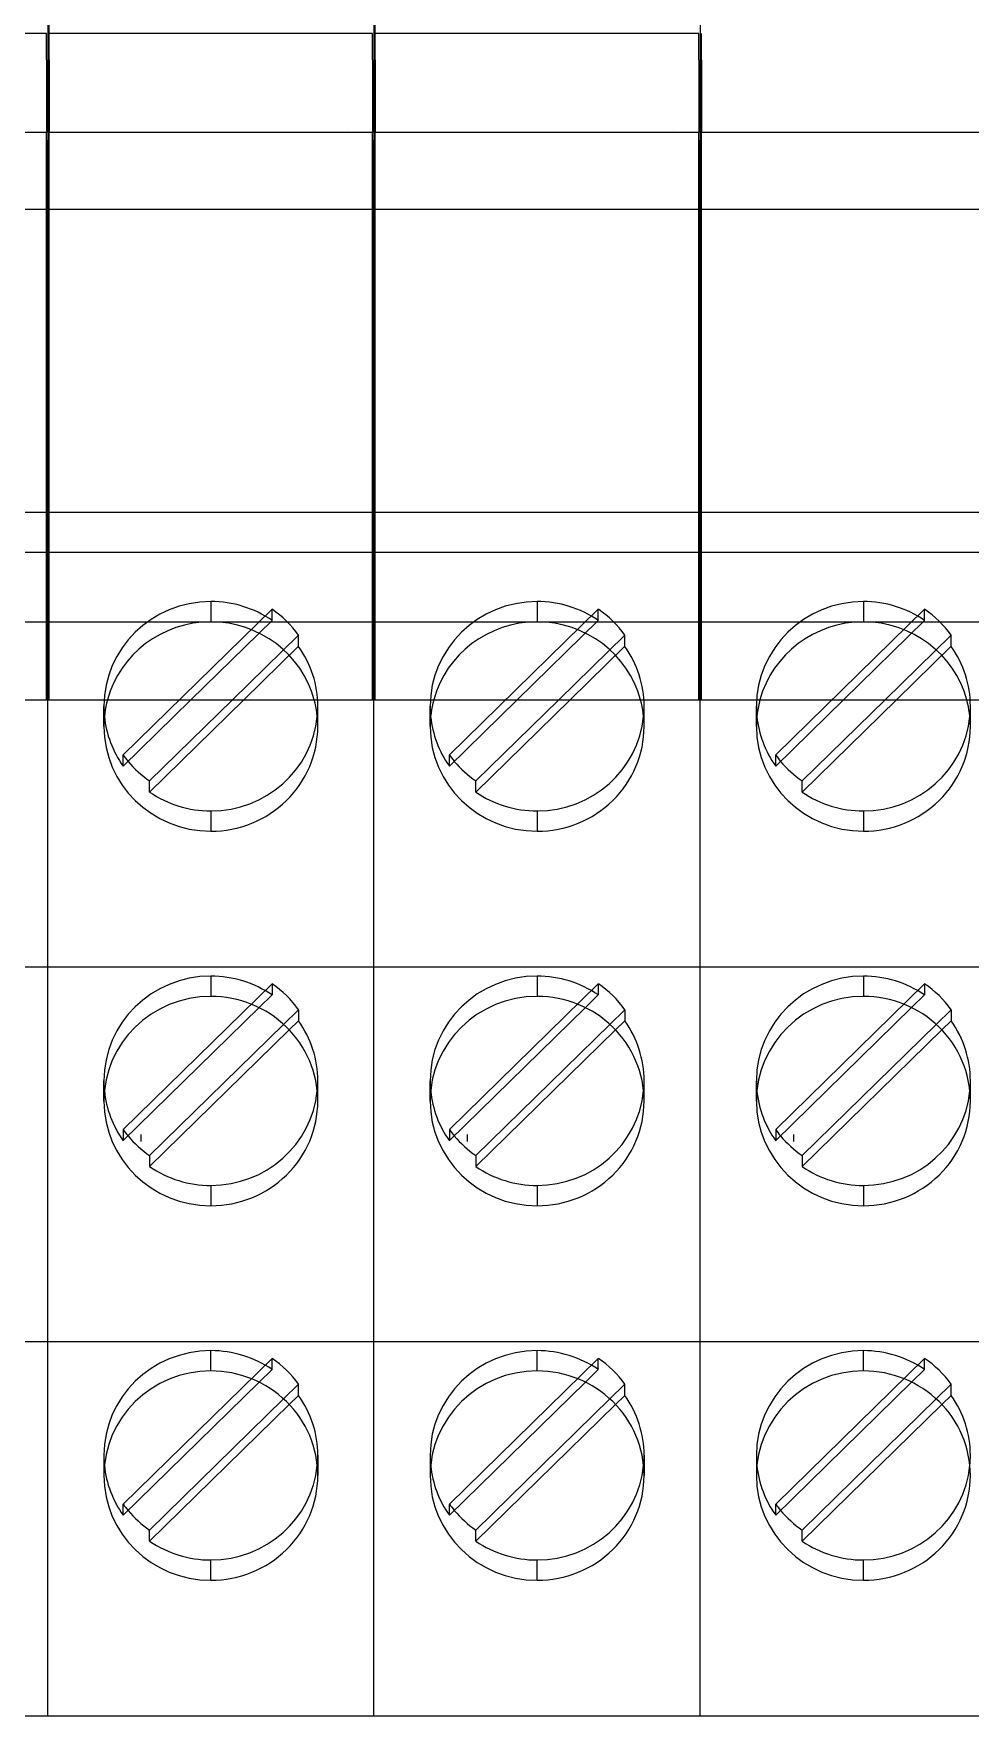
# Model space of a CAD drawing. Header units: millimetres. Extents: x 1359 to 3577, y 1336 to 3557.
# Drawn here: x 2125 to 2142.51, y 2516.67 to 2548.12 of the extents above; entities that cross this region are included whole.
import ezdxf

# ---------------------------------------------------------------- set-up
doc = ezdxf.new("R2010")
doc.units = ezdxf.units.MM
doc.layers.add('000-PI-Oprema', color=30, linetype='Continuous', lineweight=5)

msp = doc.modelspace()

# ---------------------------------------------------------------- linework, layer by layer
at = {"layer": '000-PI-Oprema', "color": 0, "linetype": 'ByBlock', "lineweight": 0}
for p, q in [((2125.29, 2548.121), (2125.265, 2574.322)), ((2125.29, 2548.121), (2125.265, 2574.322)), ((2131.39, 2548.121), (2131.365, 2574.322)), ((2131.39, 2548.121), (2131.365, 2574.322)), ((2125.265, 2572.622), (2125.265, 2546.322)), ((2125.265, 2572.622), (2125.265, 2546.322)), ((2131.365, 2572.622), (2131.365, 2546.322)), ((2131.365, 2572.622), (2131.365, 2546.322)), ((2137.465, 2572.622), (2137.465, 2546.322)), ((2137.465, 2572.622), (2137.465, 2546.322)), ((2125.24, 2548.121), (2119.19, 2548.121)), ((2125.24, 2547.634), (2125.24, 2548.121)), ((2125.24, 2547.634), (2125.24, 2548.121)), ((2125.29, 2547.634), (2125.29, 2548.121)), ((2131.34, 2548.121), (2125.29, 2548.121)), ((2125.29, 2547.634), (2125.29, 2548.121)), ((2131.34, 2547.634), (2131.34, 2548.121)), ((2131.34, 2547.634), (2131.34, 2548.121)), ((2131.39, 2547.634), (2131.39, 2548.121)), ((2137.44, 2548.121), (2131.39, 2548.121)), ((2131.39, 2547.634), (2131.39, 2548.121)), ((2137.44, 2547.634), (2137.44, 2548.121)), ((2137.44, 2547.634), (2137.44, 2548.121)), ((2137.49, 2547.634), (2137.49, 2548.121)), ((2137.49, 2547.634), (2137.49, 2548.121)), ((2125.24, 2547.634), (2125.24, 2546.272)), ((2125.24, 2547.634), (2125.24, 2546.272)), ((2125.29, 2547.634), (2125.29, 2546.272)), ((2125.29, 2547.634), (2125.29, 2546.272)), ((2131.34, 2547.634), (2131.34, 2546.272)), ((2131.34, 2547.634), (2131.34, 2546.272)), ((2131.39, 2547.634), (2131.39, 2546.272)), ((2131.39, 2547.634), (2131.39, 2546.272)), ((2137.44, 2547.634), (2137.44, 2546.272)), ((2137.44, 2547.634), (2137.44, 2546.272)), ((2137.49, 2547.634), (2137.49, 2546.272)), ((2137.49, 2547.634), (2137.49, 2546.272)), ((2125.24, 2546.272), (2119.19, 2546.272)), ((2125.24, 2546.322), (2125.265, 2546.322)), ((2125.24, 2546.322), (2125.265, 2546.322)), ((2125.24, 2544.566), (2125.24, 2546.272)), ((2125.24, 2546.272), (2125.24, 2546.272)), ((2125.24, 2544.566), (2125.24, 2546.272)), ((2125.24, 2546.272), (2125.24, 2546.272)), ((2125.265, 2546.322), (2125.265, 2546.322)), ((2125.265, 2546.322), (2125.265, 2546.122)), ((2125.265, 2546.322), (2125.265, 2546.322)), ((2125.265, 2546.322), (2125.265, 2546.122)), ((2125.265, 2546.322), (2125.29, 2546.322)), ((2125.265, 2546.322), (2125.265, 2546.122)), ((2125.265, 2546.322), (2125.265, 2546.322)), ((2125.265, 2546.322), (2125.29, 2546.322)), ((2125.265, 2546.322), (2125.265, 2546.122)), ((2125.265, 2546.322), (2125.265, 2546.322)), ((2125.29, 2544.566), (2125.29, 2546.272)), ((2131.34, 2546.272), (2125.29, 2546.272)), ((2125.29, 2546.272), (2125.29, 2546.272)), ((2125.29, 2544.566), (2125.29, 2546.272)), ((2125.29, 2546.272), (2125.29, 2546.272)), ((2130.865, 2546.322), (2130.865, 2546.322)), ((2130.865, 2546.322), (2130.865, 2546.322)), ((2131.34, 2546.322), (2131.365, 2546.322)), ((2131.34, 2546.322), (2131.365, 2546.322)), ((2131.34, 2544.566), (2131.34, 2546.272)), ((2131.34, 2546.272), (2131.34, 2546.272)), ((2131.34, 2544.566), (2131.34, 2546.272)), ((2131.34, 2546.272), (2131.34, 2546.272)), ((2131.365, 2546.322), (2131.365, 2546.322)), ((2131.365, 2546.322), (2131.365, 2546.122)), ((2131.365, 2546.322), (2131.365, 2546.322)), ((2131.365, 2546.322), (2131.365, 2546.122)), ((2131.365, 2546.322), (2131.39, 2546.322)), ((2131.365, 2546.322), (2131.365, 2546.122)), ((2131.365, 2546.322), (2131.365, 2546.322)), ((2131.365, 2546.322), (2131.39, 2546.322)), ((2131.365, 2546.322), (2131.365, 2546.122)), ((2131.365, 2546.322), (2131.365, 2546.322)), ((2131.39, 2544.566), (2131.39, 2546.272)), ((2137.44, 2546.272), (2131.39, 2546.272)), ((2131.39, 2546.272), (2131.39, 2546.272)), ((2131.39, 2544.566), (2131.39, 2546.272)), ((2131.39, 2546.272), (2131.39, 2546.272)), ((2136.965, 2546.322), (2136.965, 2546.322)), ((2136.965, 2546.322), (2136.965, 2546.322)), ((2137.44, 2546.322), (2137.465, 2546.322)), ((2137.44, 2546.322), (2137.465, 2546.322)), ((2137.44, 2544.566), (2137.44, 2546.272)), ((2137.44, 2546.272), (2137.44, 2546.272)), ((2137.44, 2544.566), (2137.44, 2546.272)), ((2137.44, 2546.272), (2137.44, 2546.272)), ((2137.465, 2546.322), (2137.465, 2546.322)), ((2137.465, 2546.322), (2137.465, 2546.122)), ((2137.465, 2546.322), (2137.465, 2546.322)), ((2137.465, 2546.322), (2137.465, 2546.122)), ((2137.465, 2546.322), (2137.49, 2546.322)), ((2137.465, 2546.322), (2137.465, 2546.122)), ((2137.465, 2546.322), (2137.465, 2546.322)), ((2137.465, 2546.322), (2137.49, 2546.322)), ((2137.465, 2546.322), (2137.465, 2546.122)), ((2137.465, 2546.322), (2137.465, 2546.322)), ((2137.49, 2544.566), (2137.49, 2546.272)), ((2143.54, 2546.272), (2137.49, 2546.272)), ((2137.49, 2546.272), (2137.49, 2546.272)), ((2137.49, 2544.566), (2137.49, 2546.272)), ((2137.49, 2546.272), (2137.49, 2546.272)), ((2125.24, 2546.122), (2125.265, 2546.122)), ((2125.24, 2546.122), (2125.265, 2546.122)), ((2125.265, 2546.122), (2125.265, 2544.522)), ((2125.265, 2546.122), (2125.265, 2544.522)), ((2125.29, 2546.122), (2125.265, 2546.122)), ((2125.265, 2544.522), (2125.265, 2546.122)), ((2125.29, 2546.122), (2125.265, 2546.122)), ((2125.265, 2544.522), (2125.265, 2546.122)), ((2131.34, 2546.122), (2131.365, 2546.122)), ((2131.34, 2546.122), (2131.365, 2546.122)), ((2131.365, 2546.122), (2131.365, 2544.522)), ((2131.365, 2546.122), (2131.365, 2544.522)), ((2131.39, 2546.122), (2131.365, 2546.122)), ((2131.365, 2544.522), (2131.365, 2546.122)), ((2131.39, 2546.122), (2131.365, 2546.122)), ((2131.365, 2544.522), (2131.365, 2546.122)), ((2137.44, 2546.122), (2137.465, 2546.122)), ((2137.44, 2546.122), (2137.465, 2546.122)), ((2137.465, 2546.122), (2137.465, 2544.522)), ((2137.465, 2546.122), (2137.465, 2544.522)), ((2137.49, 2546.122), (2137.465, 2546.122)), ((2137.465, 2544.522), (2137.465, 2546.122)), ((2137.49, 2546.122), (2137.465, 2546.122)), ((2137.465, 2544.522), (2137.465, 2546.122)), ((2119.19, 2544.838), (2125.24, 2544.838)), ((2125.24, 2544.099), (2125.24, 2544.566)), ((2125.24, 2544.099), (2125.24, 2544.566)), ((2125.29, 2544.838), (2131.34, 2544.838)), ((2125.29, 2544.099), (2125.29, 2544.566)), ((2125.29, 2544.099), (2125.29, 2544.566)), ((2131.34, 2544.099), (2131.34, 2544.566)), ((2131.34, 2544.099), (2131.34, 2544.566)), ((2131.39, 2544.838), (2137.44, 2544.838)), ((2131.39, 2544.099), (2131.39, 2544.566)), ((2131.39, 2544.099), (2131.39, 2544.566)), ((2137.44, 2544.099), (2137.44, 2544.566)), ((2137.44, 2544.099), (2137.44, 2544.566)), ((2137.49, 2544.838), (2143.54, 2544.838)), ((2137.49, 2544.099), (2137.49, 2544.566)), ((2137.49, 2544.099), (2137.49, 2544.566)), ((2125.265, 2544.522), (2125.24, 2544.522)), ((2125.265, 2544.522), (2125.24, 2544.522)), ((2125.265, 2544.522), (2125.265, 2538.299)), ((2125.265, 2544.522), (2125.265, 2538.299)), ((2125.265, 2544.522), (2125.29, 2544.522)), ((2125.265, 2538.299), (2125.265, 2544.522)), ((2125.265, 2544.522), (2125.29, 2544.522)), ((2125.265, 2538.299), (2125.265, 2544.522)), ((2131.365, 2544.522), (2131.34, 2544.522)), ((2131.365, 2544.522), (2131.34, 2544.522)), ((2131.365, 2544.522), (2131.365, 2538.299)), ((2131.365, 2544.522), (2131.365, 2538.299)), ((2131.365, 2544.522), (2131.39, 2544.522)), ((2131.365, 2538.299), (2131.365, 2544.522)), ((2131.365, 2544.522), (2131.39, 2544.522)), ((2131.365, 2538.299), (2131.365, 2544.522)), ((2137.465, 2544.522), (2137.44, 2544.522)), ((2137.465, 2544.522), (2137.44, 2544.522)), ((2137.465, 2544.522), (2137.465, 2538.299)), ((2137.465, 2544.522), (2137.465, 2538.299)), ((2137.465, 2544.522), (2137.49, 2544.522)), ((2137.465, 2538.299), (2137.465, 2544.522)), ((2137.465, 2544.522), (2137.49, 2544.522)), ((2137.465, 2538.299), (2137.465, 2544.522)), ((2125.24, 2538.945), (2125.24, 2544.099)), ((2125.24, 2538.945), (2125.24, 2544.099)), ((2125.29, 2538.945), (2125.29, 2544.099)), ((2125.29, 2538.945), (2125.29, 2544.099)), ((2131.34, 2538.945), (2131.34, 2544.099)), ((2131.34, 2538.945), (2131.34, 2544.099)), ((2131.39, 2538.945), (2131.39, 2544.099)), ((2131.39, 2538.945), (2131.39, 2544.099)), ((2137.44, 2538.945), (2137.44, 2544.099)), ((2137.44, 2538.945), (2137.44, 2544.099)), ((2137.49, 2538.945), (2137.49, 2544.099)), ((2137.49, 2538.945), (2137.49, 2544.099)), ((2125.265, 2538.299), (2125.265, 2542.102)), ((2125.265, 2538.299), (2125.265, 2542.102)), ((2131.365, 2538.299), (2131.365, 2542.102)), ((2131.365, 2538.299), (2131.365, 2542.102)), ((2137.465, 2538.299), (2137.465, 2542.102)), ((2137.465, 2538.299), (2137.465, 2542.102)), ((2125.265, 2541.172), (2125.265, 2541.172)), ((2125.265, 2541.172), (2125.265, 2541.172)), ((2125.265, 2541.172), (2125.265, 2541.172)), ((2125.265, 2541.172), (2125.265, 2541.172)), ((2131.365, 2541.172), (2131.365, 2541.172)), ((2131.365, 2541.172), (2131.365, 2541.172)), ((2131.365, 2541.172), (2131.365, 2541.172)), ((2131.365, 2541.172), (2131.365, 2541.172)), ((2137.465, 2541.172), (2137.465, 2541.172)), ((2137.465, 2541.172), (2137.465, 2541.172)), ((2137.465, 2541.172), (2137.465, 2541.172)), ((2137.465, 2541.172), (2137.465, 2541.172)), ((2125.265, 2539.172), (2119.165, 2539.172)), ((2125.24, 2537.602), (2125.24, 2538.945)), ((2125.24, 2537.602), (2125.24, 2538.945)), ((2125.265, 2539.172), (2125.265, 2539.172)), ((2125.265, 2539.172), (2125.265, 2539.172)), ((2125.265, 2539.172), (2125.265, 2539.172)), ((2131.365, 2539.172), (2125.265, 2539.172)), ((2125.265, 2539.172), (2125.265, 2539.172)), ((2125.29, 2537.602), (2125.29, 2538.945)), ((2125.29, 2537.602), (2125.29, 2538.945)), ((2131.34, 2537.602), (2131.34, 2538.945)), ((2131.34, 2537.602), (2131.34, 2538.945)), ((2131.365, 2539.172), (2131.365, 2539.172)), ((2131.365, 2539.172), (2131.365, 2539.172)), ((2131.365, 2539.172), (2131.365, 2539.172)), ((2137.465, 2539.172), (2131.365, 2539.172)), ((2131.365, 2539.172), (2131.365, 2539.172)), ((2131.39, 2537.602), (2131.39, 2538.945)), ((2131.39, 2537.602), (2131.39, 2538.945)), ((2137.44, 2537.602), (2137.44, 2538.945)), ((2137.44, 2537.602), (2137.44, 2538.945)), ((2137.465, 2539.172), (2137.465, 2539.172)), ((2137.465, 2539.172), (2137.465, 2539.172)), ((2137.465, 2539.172), (2137.465, 2539.172)), ((2143.565, 2539.172), (2137.465, 2539.172)), ((2137.465, 2539.172), (2137.465, 2539.172)), ((2137.49, 2537.602), (2137.49, 2538.945)), ((2137.49, 2537.602), (2137.49, 2538.945)), ((2119.19, 2538.428), (2125.24, 2538.428)), ((2125.265, 2538.299), (2125.24, 2538.299)), ((2125.265, 2538.299), (2125.24, 2538.299)), ((2125.265, 2538.299), (2125.265, 2537.272)), ((2125.265, 2538.299), (2125.265, 2537.272)), ((2125.265, 2538.299), (2125.29, 2538.299)), ((2125.265, 2537.272), (2125.265, 2538.299)), ((2125.265, 2538.299), (2125.29, 2538.299)), ((2125.265, 2537.272), (2125.265, 2538.299)), ((2125.29, 2538.428), (2131.34, 2538.428)), ((2131.365, 2538.299), (2131.34, 2538.299)), ((2131.365, 2538.299), (2131.34, 2538.299)), ((2131.365, 2538.299), (2131.365, 2537.272)), ((2131.365, 2538.299), (2131.365, 2537.272)), ((2131.365, 2538.299), (2131.39, 2538.299)), ((2131.365, 2537.272), (2131.365, 2538.299)), ((2131.365, 2538.299), (2131.39, 2538.299)), ((2131.365, 2537.272), (2131.365, 2538.299)), ((2131.39, 2538.428), (2137.44, 2538.428)), ((2137.465, 2538.299), (2137.44, 2538.299)), ((2137.465, 2538.299), (2137.44, 2538.299)), ((2137.465, 2538.299), (2137.465, 2537.272)), ((2137.465, 2538.299), (2137.465, 2537.272)), ((2137.465, 2538.299), (2137.49, 2538.299)), ((2137.465, 2537.272), (2137.465, 2538.299)), ((2137.465, 2538.299), (2137.49, 2538.299)), ((2137.465, 2537.272), (2137.465, 2538.299)), ((2137.49, 2538.428), (2143.54, 2538.428)), ((2125.24, 2535.672), (2125.24, 2537.602)), ((2125.24, 2535.672), (2125.24, 2537.602)), ((2125.29, 2535.672), (2125.29, 2537.602)), ((2125.29, 2535.672), (2125.29, 2537.602)), ((2126.675, 2534.639), (2129.459, 2537.362)), ((2128.315, 2537.507), (2128.315, 2537.127)), ((2129.459, 2537.155), (2129.459, 2537.362)), ((2131.34, 2535.672), (2131.34, 2537.602)), ((2131.34, 2535.672), (2131.34, 2537.602)), ((2131.39, 2535.672), (2131.39, 2537.602)), ((2131.39, 2535.672), (2131.39, 2537.602)), ((2132.775, 2534.639), (2135.559, 2537.362)), ((2134.415, 2537.507), (2134.415, 2537.127)), ((2135.559, 2537.155), (2135.559, 2537.362)), ((2137.44, 2535.672), (2137.44, 2537.602)), ((2137.44, 2535.672), (2137.44, 2537.602)), ((2137.49, 2535.672), (2137.49, 2537.602)), ((2137.49, 2535.672), (2137.49, 2537.602)), ((2138.875, 2534.639), (2141.659, 2537.362)), ((2140.515, 2537.507), (2140.515, 2537.127)), ((2141.659, 2537.155), (2141.659, 2537.362)), ((2122.215, 2537.127), (2125.265, 2537.127)), ((2125.265, 2537.272), (2125.24, 2537.272)), ((2125.265, 2537.272), (2125.24, 2537.272)), ((2125.265, 2535.672), (2125.265, 2537.272)), ((2125.265, 2535.672), (2125.265, 2537.272)), ((2125.265, 2537.272), (2125.29, 2537.272)), ((2125.265, 2535.672), (2125.265, 2537.272)), ((2125.265, 2537.272), (2125.29, 2537.272)), ((2125.265, 2535.672), (2125.265, 2537.272)), ((2125.265, 2535.672), (2125.265, 2537.127)), ((2125.265, 2535.672), (2125.265, 2537.127)), ((2125.265, 2537.127), (2128.315, 2537.127)), ((2129.459, 2537.155), (2127.943, 2535.672)), ((2128.315, 2537.127), (2131.365, 2537.127)), ((2131.365, 2537.272), (2131.34, 2537.272)), ((2131.365, 2537.272), (2131.34, 2537.272)), ((2131.365, 2535.672), (2131.365, 2537.272)), ((2131.365, 2535.672), (2131.365, 2537.272)), ((2131.365, 2537.272), (2131.39, 2537.272)), ((2131.365, 2535.672), (2131.365, 2537.272)), ((2131.365, 2537.272), (2131.39, 2537.272)), ((2131.365, 2535.672), (2131.365, 2537.272)), ((2131.365, 2535.672), (2131.365, 2537.127)), ((2131.365, 2535.672), (2131.365, 2537.127)), ((2131.365, 2537.127), (2134.415, 2537.127)), ((2135.559, 2537.155), (2134.043, 2535.672)), ((2134.415, 2537.127), (2137.465, 2537.127)), ((2137.465, 2537.272), (2137.44, 2537.272)), ((2137.465, 2537.272), (2137.44, 2537.272)), ((2137.465, 2535.672), (2137.465, 2537.272)), ((2137.465, 2535.672), (2137.465, 2537.272)), ((2137.465, 2537.272), (2137.49, 2537.272)), ((2137.465, 2535.672), (2137.465, 2537.272)), ((2137.465, 2537.272), (2137.49, 2537.272)), ((2137.465, 2535.672), (2137.465, 2537.272)), ((2137.465, 2535.672), (2137.465, 2537.127)), ((2137.465, 2535.672), (2137.465, 2537.127)), ((2137.465, 2537.127), (2140.515, 2537.127)), ((2141.659, 2537.155), (2140.143, 2535.672)), ((2140.515, 2537.127), (2143.565, 2537.127)), ((2129.954, 2536.878), (2128.721, 2535.672)), ((2129.954, 2536.67), (2129.954, 2536.878)), ((2136.054, 2536.878), (2134.821, 2535.672)), ((2136.054, 2536.67), (2136.054, 2536.878)), ((2142.154, 2536.878), (2140.921, 2535.672)), ((2142.154, 2536.67), (2142.154, 2536.878)), ((2128.933, 2535.672), (2129.954, 2536.67)), ((2135.033, 2535.672), (2136.054, 2536.67)), ((2141.133, 2535.672), (2142.154, 2536.67)), ((2125.24, 2535.772), (2125.24, 2535.772)), ((2125.24, 2535.772), (2125.24, 2535.772)), ((2125.29, 2535.772), (2125.29, 2535.772)), ((2125.29, 2535.772), (2125.29, 2535.772)), ((2131.34, 2535.772), (2131.34, 2535.772)), ((2131.34, 2535.772), (2131.34, 2535.772)), ((2131.39, 2535.772), (2131.39, 2535.772)), ((2131.39, 2535.772), (2131.39, 2535.772)), ((2137.44, 2535.772), (2137.44, 2535.772)), ((2137.44, 2535.772), (2137.44, 2535.772)), ((2137.49, 2535.772), (2137.49, 2535.772)), ((2137.49, 2535.772), (2137.49, 2535.772)), ((2119.19, 2535.672), (2125.24, 2535.672)), ((2125.24, 2535.672), (2125.265, 2535.672)), ((2125.24, 2535.672), (2125.24, 2535.672)), ((2125.24, 2535.672), (2125.265, 2535.672)), ((2125.24, 2535.672), (2125.24, 2535.672)), ((2125.265, 2535.672), (2125.265, 2535.672)), ((2125.265, 2530.672), (2125.265, 2535.672)), ((2125.265, 2535.672), (2125.265, 2535.672)), ((2125.265, 2530.672), (2125.265, 2535.672)), ((2125.265, 2535.672), (2125.29, 2535.672)), ((2125.265, 2535.672), (2125.265, 2535.672)), ((2125.265, 2530.672), (2125.265, 2535.672)), ((2125.265, 2535.672), (2125.29, 2535.672)), ((2125.265, 2535.672), (2125.265, 2535.672)), ((2125.265, 2530.672), (2125.265, 2535.672)), ((2125.29, 2535.672), (2131.34, 2535.672)), ((2125.29, 2535.672), (2125.29, 2535.672)), ((2125.29, 2535.672), (2125.29, 2535.672)), ((2126.315, 2535.171), (2126.315, 2535.55)), ((2127.943, 2535.672), (2126.675, 2534.431)), ((2127.17, 2533.946), (2128.933, 2535.672)), ((2128.721, 2535.672), (2127.17, 2534.154)), ((2130.315, 2535.171), (2130.315, 2535.55)), ((2131.34, 2535.672), (2131.365, 2535.672)), ((2131.34, 2535.672), (2131.34, 2535.672)), ((2131.34, 2535.672), (2131.365, 2535.672)), ((2131.34, 2535.672), (2131.34, 2535.672)), ((2131.365, 2535.672), (2131.365, 2535.672)), ((2131.365, 2530.672), (2131.365, 2535.672)), ((2131.365, 2535.672), (2131.365, 2535.672)), ((2131.365, 2530.672), (2131.365, 2535.672)), ((2131.365, 2535.672), (2131.39, 2535.672)), ((2131.365, 2535.672), (2131.365, 2535.672)), ((2131.365, 2530.672), (2131.365, 2535.672)), ((2131.365, 2535.672), (2131.39, 2535.672)), ((2131.365, 2535.672), (2131.365, 2535.672)), ((2131.365, 2530.672), (2131.365, 2535.672)), ((2131.39, 2535.672), (2137.44, 2535.672)), ((2131.39, 2535.672), (2131.39, 2535.672)), ((2131.39, 2535.672), (2131.39, 2535.672)), ((2132.415, 2535.171), (2132.415, 2535.55)), ((2134.043, 2535.672), (2132.775, 2534.431)), ((2133.27, 2533.946), (2135.033, 2535.672)), ((2134.821, 2535.672), (2133.27, 2534.154)), ((2136.415, 2535.171), (2136.415, 2535.55)), ((2137.44, 2535.672), (2137.465, 2535.672)), ((2137.44, 2535.672), (2137.44, 2535.672)), ((2137.44, 2535.672), (2137.465, 2535.672)), ((2137.44, 2535.672), (2137.44, 2535.672)), ((2137.465, 2535.672), (2137.465, 2535.672)), ((2137.465, 2530.672), (2137.465, 2535.672)), ((2137.465, 2535.672), (2137.465, 2535.672)), ((2137.465, 2530.672), (2137.465, 2535.672)), ((2137.465, 2535.672), (2137.49, 2535.672)), ((2137.465, 2535.672), (2137.465, 2535.672)), ((2137.465, 2530.672), (2137.465, 2535.672)), ((2137.465, 2535.672), (2137.49, 2535.672)), ((2137.465, 2535.672), (2137.465, 2535.672)), ((2137.465, 2530.672), (2137.465, 2535.672)), ((2137.49, 2535.672), (2143.54, 2535.672)), ((2137.49, 2535.672), (2137.49, 2535.672)), ((2137.49, 2535.672), (2137.49, 2535.672)), ((2138.515, 2535.171), (2138.515, 2535.55)), ((2140.143, 2535.672), (2138.875, 2534.431)), ((2139.37, 2533.946), (2141.133, 2535.672)), ((2140.921, 2535.672), (2139.37, 2534.154)), ((2142.515, 2535.171), (2142.515, 2535.55)), ((2125.265, 2530.672), (2125.265, 2535.105)), ((2125.265, 2530.672), (2125.265, 2535.105)), ((2131.365, 2530.672), (2131.365, 2535.105)), ((2131.365, 2530.672), (2131.365, 2535.105)), ((2137.465, 2530.672), (2137.465, 2535.105)), ((2137.465, 2530.672), (2137.465, 2535.105)), ((2126.675, 2534.431), (2126.675, 2534.639)), ((2132.775, 2534.431), (2132.775, 2534.639)), ((2138.875, 2534.431), (2138.875, 2534.639)), ((2127.17, 2533.946), (2127.17, 2534.154)), ((2133.27, 2533.946), (2133.27, 2534.154)), ((2139.37, 2533.946), (2139.37, 2534.154)), ((2128.315, 2533.594), (2128.315, 2533.215)), ((2134.415, 2533.594), (2134.415, 2533.215)), ((2140.515, 2533.594), (2140.515, 2533.215)), ((2125.265, 2530.672), (2125.265, 2532.687)), ((2125.265, 2530.672), (2125.265, 2532.687)), ((2131.365, 2530.672), (2131.365, 2532.687)), ((2131.365, 2530.672), (2131.365, 2532.687)), ((2137.465, 2530.672), (2137.465, 2532.687)), ((2137.465, 2530.672), (2137.465, 2532.687)), ((2125.265, 2530.672), (2119.165, 2530.672)), ((2125.265, 2530.672), (2125.265, 2530.672)), ((2125.265, 2530.127), (2125.265, 2530.672)), ((2125.265, 2530.672), (2125.265, 2530.672)), ((2125.265, 2530.127), (2125.265, 2530.672)), ((2125.265, 2530.127), (2125.265, 2530.672)), ((2125.265, 2530.672), (2125.265, 2530.672)), ((2131.365, 2530.672), (2125.265, 2530.672)), ((2125.265, 2530.127), (2125.265, 2530.672)), ((2125.265, 2530.672), (2125.265, 2530.672)), ((2128.315, 2530.507), (2128.315, 2530.127)), ((2131.365, 2530.672), (2131.365, 2530.672)), ((2131.365, 2530.127), (2131.365, 2530.672)), ((2131.365, 2530.672), (2131.365, 2530.672)), ((2131.365, 2530.127), (2131.365, 2530.672)), ((2131.365, 2530.127), (2131.365, 2530.672)), ((2131.365, 2530.672), (2131.365, 2530.672)), ((2137.465, 2530.672), (2131.365, 2530.672)), ((2131.365, 2530.127), (2131.365, 2530.672)), ((2131.365, 2530.672), (2131.365, 2530.672)), ((2134.415, 2530.507), (2134.415, 2530.127)), ((2137.465, 2530.672), (2137.465, 2530.672)), ((2137.465, 2530.127), (2137.465, 2530.672)), ((2137.465, 2530.672), (2137.465, 2530.672)), ((2137.465, 2530.127), (2137.465, 2530.672)), ((2137.465, 2530.127), (2137.465, 2530.672)), ((2137.465, 2530.672), (2137.465, 2530.672)), ((2143.565, 2530.672), (2137.465, 2530.672)), ((2137.465, 2530.127), (2137.465, 2530.672)), ((2137.465, 2530.672), (2137.465, 2530.672)), ((2140.515, 2530.507), (2140.515, 2530.127)), ((2125.265, 2523.672), (2125.265, 2530.127)), ((2125.265, 2523.672), (2125.265, 2530.127)), ((2125.265, 2523.672), (2125.265, 2530.127)), ((2125.265, 2523.672), (2125.265, 2530.127)), ((2126.675, 2527.639), (2129.459, 2530.362)), ((2129.217, 2529.917), (2129.459, 2530.155)), ((2129.459, 2530.362), (2129.459, 2530.155)), ((2131.365, 2523.672), (2131.365, 2530.127)), ((2131.365, 2523.672), (2131.365, 2530.127)), ((2131.365, 2523.672), (2131.365, 2530.127)), ((2131.365, 2523.672), (2131.365, 2530.127)), ((2132.775, 2527.639), (2135.559, 2530.362)), ((2135.317, 2529.917), (2135.559, 2530.155)), ((2135.559, 2530.362), (2135.559, 2530.155)), ((2137.465, 2523.672), (2137.465, 2530.127)), ((2137.465, 2523.672), (2137.465, 2530.127)), ((2137.465, 2523.672), (2137.465, 2530.127)), ((2137.465, 2523.672), (2137.465, 2530.127)), ((2138.875, 2527.639), (2141.659, 2530.362)), ((2141.417, 2529.917), (2141.659, 2530.155)), ((2141.659, 2530.362), (2141.659, 2530.155)), ((2126.675, 2527.431), (2129.217, 2529.917)), ((2129.954, 2529.878), (2129.675, 2529.605)), ((2129.954, 2529.878), (2129.954, 2529.67)), ((2132.775, 2527.431), (2135.317, 2529.917)), ((2136.054, 2529.878), (2135.775, 2529.605)), ((2136.054, 2529.878), (2136.054, 2529.67)), ((2138.875, 2527.431), (2141.417, 2529.917)), ((2142.154, 2529.878), (2141.875, 2529.605)), ((2142.154, 2529.878), (2142.154, 2529.67)), ((2129.675, 2529.605), (2127.17, 2527.154)), ((2129.781, 2529.501), (2127.17, 2526.946)), ((2129.954, 2529.67), (2129.781, 2529.501)), ((2135.775, 2529.605), (2133.27, 2527.154)), ((2135.881, 2529.501), (2133.27, 2526.946)), ((2136.054, 2529.67), (2135.881, 2529.501)), ((2141.875, 2529.605), (2139.37, 2527.154)), ((2141.981, 2529.501), (2139.37, 2526.946)), ((2142.154, 2529.67), (2141.981, 2529.501)), ((2126.315, 2528.171), (2126.315, 2528.55)), ((2130.315, 2528.171), (2130.315, 2528.55)), ((2132.415, 2528.171), (2132.415, 2528.55)), ((2136.415, 2528.171), (2136.415, 2528.55)), ((2138.515, 2528.171), (2138.515, 2528.55)), ((2142.515, 2528.171), (2142.515, 2528.55)), ((2126.675, 2527.639), (2126.675, 2527.431)), ((2132.775, 2527.639), (2132.775, 2527.431)), ((2138.875, 2527.639), (2138.875, 2527.431)), ((2127.015, 2527.418), (2127.015, 2527.545)), ((2133.115, 2527.418), (2133.115, 2527.545)), ((2139.215, 2527.418), (2139.215, 2527.545)), ((2127.17, 2527.154), (2127.17, 2526.946)), ((2133.27, 2527.154), (2133.27, 2526.946)), ((2139.37, 2527.154), (2139.37, 2526.946)), ((2128.315, 2526.594), (2128.315, 2526.215)), ((2134.415, 2526.594), (2134.415, 2526.215)), ((2140.515, 2526.594), (2140.515, 2526.215)), ((2125.265, 2523.672), (2125.265, 2525.687)), ((2125.265, 2523.672), (2125.265, 2525.687)), ((2131.365, 2523.672), (2131.365, 2525.687)), ((2131.365, 2523.672), (2131.365, 2525.687)), ((2137.465, 2523.672), (2137.465, 2525.687)), ((2137.465, 2523.672), (2137.465, 2525.687)), ((2125.265, 2523.672), (2119.165, 2523.672)), ((2125.265, 2523.672), (2125.265, 2523.672)), ((2125.265, 2523.127), (2125.265, 2523.672)), ((2125.265, 2523.672), (2125.265, 2523.672)), ((2125.265, 2523.127), (2125.265, 2523.672)), ((2125.265, 2523.127), (2125.265, 2523.672)), ((2125.265, 2523.672), (2125.265, 2523.672)), ((2131.365, 2523.672), (2125.265, 2523.672)), ((2125.265, 2523.127), (2125.265, 2523.672)), ((2125.265, 2523.672), (2125.265, 2523.672)), ((2128.315, 2523.127), (2128.315, 2523.507)), ((2131.365, 2523.672), (2131.365, 2523.672)), ((2131.365, 2523.127), (2131.365, 2523.672)), ((2131.365, 2523.672), (2131.365, 2523.672)), ((2131.365, 2523.127), (2131.365, 2523.672)), ((2131.365, 2523.127), (2131.365, 2523.672)), ((2131.365, 2523.672), (2131.365, 2523.672)), ((2137.465, 2523.672), (2131.365, 2523.672)), ((2131.365, 2523.127), (2131.365, 2523.672)), ((2131.365, 2523.672), (2131.365, 2523.672)), ((2134.415, 2523.127), (2134.415, 2523.507)), ((2137.465, 2523.672), (2137.465, 2523.672)), ((2137.465, 2523.127), (2137.465, 2523.672)), ((2137.465, 2523.672), (2137.465, 2523.672)), ((2137.465, 2523.127), (2137.465, 2523.672)), ((2137.465, 2523.127), (2137.465, 2523.672)), ((2137.465, 2523.672), (2137.465, 2523.672)), ((2143.565, 2523.672), (2137.465, 2523.672)), ((2137.465, 2523.127), (2137.465, 2523.672)), ((2137.465, 2523.672), (2137.465, 2523.672)), ((2140.515, 2523.127), (2140.515, 2523.507)), ((2126.675, 2520.639), (2129.459, 2523.362)), ((2129.459, 2523.155), (2129.459, 2523.362)), ((2132.775, 2520.639), (2135.559, 2523.362)), ((2135.559, 2523.155), (2135.559, 2523.362)), ((2138.875, 2520.639), (2141.659, 2523.362)), ((2141.659, 2523.155), (2141.659, 2523.362)), ((2125.265, 2516.672), (2125.265, 2523.127)), ((2125.265, 2516.672), (2125.265, 2523.127)), ((2125.265, 2516.672), (2125.265, 2523.127)), ((2125.265, 2516.672), (2125.265, 2523.127)), ((2129.217, 2522.917), (2126.675, 2520.431)), ((2129.459, 2523.155), (2129.217, 2522.917)), ((2129.954, 2522.878), (2129.675, 2522.605)), ((2129.954, 2522.67), (2129.954, 2522.878)), ((2131.365, 2516.672), (2131.365, 2523.127)), ((2131.365, 2516.672), (2131.365, 2523.127)), ((2131.365, 2516.672), (2131.365, 2523.127)), ((2131.365, 2516.672), (2131.365, 2523.127)), ((2135.317, 2522.917), (2132.775, 2520.431)), ((2135.559, 2523.155), (2135.317, 2522.917)), ((2136.054, 2522.878), (2135.775, 2522.605)), ((2136.054, 2522.67), (2136.054, 2522.878)), ((2137.465, 2516.672), (2137.465, 2523.127)), ((2137.465, 2516.672), (2137.465, 2523.127)), ((2137.465, 2516.672), (2137.465, 2523.127)), ((2137.465, 2516.672), (2137.465, 2523.127)), ((2141.417, 2522.917), (2138.875, 2520.431)), ((2141.659, 2523.155), (2141.417, 2522.917)), ((2142.154, 2522.878), (2141.875, 2522.605)), ((2142.154, 2522.67), (2142.154, 2522.878)), ((2129.675, 2522.605), (2127.17, 2520.154)), ((2129.781, 2522.501), (2129.954, 2522.67)), ((2135.775, 2522.605), (2133.27, 2520.154)), ((2135.881, 2522.501), (2136.054, 2522.67)), ((2141.875, 2522.605), (2139.37, 2520.154)), ((2141.981, 2522.501), (2142.154, 2522.67)), ((2127.17, 2519.946), (2129.781, 2522.501)), ((2133.27, 2519.946), (2135.881, 2522.501)), ((2139.37, 2519.946), (2141.981, 2522.501)), ((2126.315, 2521.55), (2126.315, 2521.171)), ((2130.315, 2521.55), (2130.315, 2521.171)), ((2132.415, 2521.55), (2132.415, 2521.171)), ((2136.415, 2521.55), (2136.415, 2521.171)), ((2138.515, 2521.55), (2138.515, 2521.171)), ((2126.675, 2520.431), (2126.675, 2520.639)), ((2132.775, 2520.431), (2132.775, 2520.639)), ((2138.875, 2520.431), (2138.875, 2520.639)), ((2127.17, 2519.946), (2127.17, 2520.154)), ((2133.27, 2519.946), (2133.27, 2520.154)), ((2139.37, 2519.946), (2139.37, 2520.154)), ((2128.315, 2519.215), (2128.315, 2519.594)), ((2134.415, 2519.215), (2134.415, 2519.594)), ((2140.515, 2519.215), (2140.515, 2519.594)), ((2125.265, 2516.672), (2119.165, 2516.672)), ((2125.265, 2516.672), (2119.165, 2516.672)), ((2125.265, 2516.672), (2125.265, 2516.672)), ((2125.265, 2516.672), (2125.265, 2516.672)), ((2125.265, 2516.672), (2125.265, 2516.672)), ((2125.265, 2516.672), (2125.265, 2516.672)), ((2125.265, 2516.672), (2125.265, 2516.672)), ((2125.265, 2516.672), (2125.265, 2516.672)), ((2131.365, 2516.672), (2125.265, 2516.672)), ((2125.265, 2516.672), (2125.265, 2516.672)), ((2125.265, 2516.672), (2125.265, 2516.672)), ((2131.365, 2516.672), (2125.265, 2516.672)), ((2131.365, 2516.672), (2131.365, 2516.672)), ((2131.365, 2516.672), (2131.365, 2516.672)), ((2131.365, 2516.672), (2131.365, 2516.672)), ((2131.365, 2516.672), (2131.365, 2516.672)), ((2131.365, 2516.672), (2131.365, 2516.672)), ((2131.365, 2516.672), (2131.365, 2516.672)), ((2137.465, 2516.672), (2131.365, 2516.672)), ((2131.365, 2516.672), (2131.365, 2516.672)), ((2131.365, 2516.672), (2131.365, 2516.672)), ((2137.465, 2516.672), (2131.365, 2516.672)), ((2137.465, 2516.672), (2137.465, 2516.672)), ((2137.465, 2516.672), (2137.465, 2516.672)), ((2137.465, 2516.672), (2137.465, 2516.672)), ((2137.465, 2516.672), (2137.465, 2516.672)), ((2137.465, 2516.672), (2137.465, 2516.672)), ((2137.465, 2516.672), (2137.465, 2516.672)), ((2143.565, 2516.672), (2137.465, 2516.672)), ((2137.465, 2516.672), (2137.465, 2516.672)), ((2137.465, 2516.672), (2137.465, 2516.672)), ((2143.565, 2516.672), (2137.465, 2516.672))]:
    msp.add_line(p, q, dxfattribs=at)
for centre, start_param, end_param in [((2128.315, 2535.55), -1.570796, 0), ((2128.315, 2535.55), -2.180289, -1.570796), ((2128.315, 2535.758), -2.5321, -2.180289), ((2134.415, 2535.55), -1.570796, 0), ((2134.415, 2535.55), -2.180289, -1.570796), ((2134.415, 2535.758), -2.5321, -2.180289), ((2140.515, 2535.55), -1.570796, 0), ((2140.515, 2535.55), -2.180289, -1.570796), ((2140.515, 2535.758), -2.5321, -2.180289), ((2128.315, 2535.171), -1.570796, -0.258728), ((2128.315, 2535.171), -2.882864, -1.570796), ((2134.415, 2535.171), -1.570796, -0.258728), ((2134.415, 2535.171), -2.882864, -1.570796), ((2140.515, 2535.171), -1.570796, -0.258728), ((2140.515, 2535.171), -2.882864, -1.570796), ((2128.315, 2535.55), -3.141593, -2.5321), ((2134.415, 2535.55), -3.141593, -2.5321), ((2140.515, 2535.55), -3.141593, -2.5321), ((2128.315, 2535.171), -0.258728, 0), ((2128.315, 2535.55), 0, 0.097132), ((2128.315, 2535.171), -3.141593, -2.882864), ((2128.315, 2535.55), 3.044461, 3.141593), ((2134.415, 2535.171), -0.258728, 0), ((2134.415, 2535.55), 0, 0.097132), ((2134.415, 2535.171), -3.141593, -2.882864), ((2134.415, 2535.55), 3.044461, 3.141593), ((2140.515, 2535.171), -0.258728, 0), ((2140.515, 2535.55), 0, 0.097132), ((2140.515, 2535.171), -3.141593, -2.882864), ((2140.515, 2535.55), 3.044461, 3.141593), ((2128.315, 2535.171), 0, 1.570796), ((2128.315, 2535.55), 0.097132, 0.609492), ((2128.315, 2535.55), 1.570796, 3.044461), ((2128.315, 2535.171), 1.570796, 3.141593), ((2134.415, 2535.171), 0, 1.570796), ((2134.415, 2535.55), 0.097132, 0.609492), ((2134.415, 2535.55), 1.570796, 3.044461), ((2134.415, 2535.171), 1.570796, 3.141593), ((2140.515, 2535.171), 0, 1.570796), ((2140.515, 2535.55), 0.097132, 0.609492), ((2140.515, 2535.55), 1.570796, 3.044461), ((2140.515, 2535.171), 1.570796, 3.141593), ((2128.315, 2535.758), 0.609492, 0.685382), ((2128.315, 2535.758), 0.685382, 0.961304), ((2134.415, 2535.758), 0.609492, 0.685382), ((2134.415, 2535.758), 0.685382, 0.961304), ((2140.515, 2535.758), 0.609492, 0.685382), ((2140.515, 2535.758), 0.685382, 0.961304), ((2128.315, 2535.55), 0.961304, 1.570796), ((2134.415, 2535.55), 0.961304, 1.570796), ((2140.515, 2535.55), 0.961304, 1.570796), ((2128.315, 2528.55), -1.570796, 0), ((2128.315, 2528.55), -2.180289, -1.570796), ((2134.415, 2528.55), -1.570796, 0), ((2134.415, 2528.55), -2.180289, -1.570796), ((2140.515, 2528.55), -1.570796, 0), ((2140.515, 2528.55), -2.180289, -1.570796), ((2128.315, 2528.171), -1.570796, 0), ((2128.315, 2528.171), -3.141593, -1.570796), ((2128.315, 2528.758), -2.5321, -2.180289), ((2134.415, 2528.171), -1.570796, 0), ((2134.415, 2528.171), -3.141593, -1.570796), ((2134.415, 2528.758), -2.5321, -2.180289), ((2140.515, 2528.171), -1.570796, 0), ((2140.515, 2528.171), -3.141593, -1.570796), ((2140.515, 2528.758), -2.5321, -2.180289), ((2128.315, 2528.55), 3.141593, 3.751085), ((2134.415, 2528.55), 3.141593, 3.751085), ((2140.515, 2528.55), 3.141593, 3.751085), ((2128.315, 2528.55), 0, 0.097132), ((2128.315, 2528.55), 3.044461, 3.141593), ((2134.415, 2528.55), 0, 0.097132), ((2134.415, 2528.55), 3.044461, 3.141593), ((2140.515, 2528.55), 0, 0.097132), ((2140.515, 2528.55), 3.044461, 3.141593), ((2128.315, 2528.55), 0.097132, 0.609492), ((2128.315, 2528.55), 1.570796, 3.044461), ((2134.415, 2528.55), 0.097132, 0.609492), ((2134.415, 2528.55), 1.570796, 3.044461), ((2140.515, 2528.55), 0.097132, 0.609492), ((2140.515, 2528.55), 1.570796, 3.044461), ((2128.315, 2528.171), 0, 1.570796), ((2128.315, 2528.171), 1.570796, 3.141593), ((2134.415, 2528.171), 0, 1.570796), ((2134.415, 2528.171), 1.570796, 3.141593), ((2140.515, 2528.171), 0, 1.570796), ((2140.515, 2528.171), 1.570796, 3.141593), ((2128.315, 2528.758), 0.609492, 0.685382), ((2134.415, 2528.758), 0.609492, 0.685382), ((2140.515, 2528.758), 0.609492, 0.685382), ((2128.315, 2528.758), 0.685382, 0.961304), ((2134.415, 2528.758), 0.685382, 0.961304), ((2140.515, 2528.758), 0.685382, 0.961304), ((2128.315, 2528.55), 0.961304, 1.570796), ((2134.415, 2528.55), 0.961304, 1.570796), ((2140.515, 2528.55), 0.961304, 1.570796), ((2128.315, 2521.55), -1.570796, 0), ((2128.315, 2521.55), -2.180289, -1.570796), ((2134.415, 2521.55), -1.570796, 0), ((2134.415, 2521.55), -2.180289, -1.570796), ((2140.515, 2521.55), -1.570796, 0), ((2140.515, 2521.55), -2.180289, -1.570796), ((2128.315, 2521.758), -2.5321, -2.180289), ((2134.415, 2521.758), -2.5321, -2.180289), ((2140.515, 2521.758), -2.5321, -2.180289), ((2128.315, 2521.171), -1.570796, 0), ((2128.315, 2521.171), -3.141593, -1.570796), ((2134.415, 2521.171), -1.570796, 0), ((2134.415, 2521.171), -3.141593, -1.570796), ((2140.515, 2521.171), -1.570796, 0), ((2140.515, 2521.171), -3.141593, -1.570796), ((2128.315, 2521.55), -3.141593, -2.5321), ((2134.415, 2521.55), -3.141593, -2.5321), ((2140.515, 2521.55), -3.141593, -2.5321), ((2128.315, 2521.55), 0, 0.097132), ((2128.315, 2521.55), 0.097132, 0.609492), ((2128.315, 2521.55), 1.570796, 3.044461), ((2128.315, 2521.55), 3.044461, 3.141593), ((2134.415, 2521.55), 0, 0.097132), ((2134.415, 2521.55), 0.097132, 0.609492), ((2134.415, 2521.55), 1.570796, 3.044461), ((2134.415, 2521.55), 3.044461, 3.141593), ((2140.515, 2521.55), 0, 0.097132), ((2140.515, 2521.55), 0.097132, 0.609492), ((2140.515, 2521.55), 1.570796, 3.044461), ((2140.515, 2521.55), 3.044461, 3.141593), ((2128.315, 2521.171), 0, 1.570796), ((2128.315, 2521.171), 1.570796, 3.141593), ((2134.415, 2521.171), 0, 1.570796), ((2134.415, 2521.171), 1.570796, 3.141593), ((2140.515, 2521.171), 0, 1.570796), ((2140.515, 2521.171), 1.570796, 3.141593), ((2128.315, 2521.758), 0.609492, 0.685382), ((2128.315, 2521.758), 0.685382, 0.961304), ((2134.415, 2521.758), 0.609492, 0.685382), ((2134.415, 2521.758), 0.685382, 0.961304), ((2140.515, 2521.758), 0.609492, 0.685382), ((2140.515, 2521.758), 0.685382, 0.961304), ((2128.315, 2521.55), 0.961304, 1.570796), ((2134.415, 2521.55), 0.961304, 1.570796), ((2140.515, 2521.55), 0.961304, 1.570796)]:
    msp.add_ellipse(centre, major_axis=(-2, 0), ratio=0.978148, start_param=start_param, end_param=end_param, dxfattribs=at)

doc.saveas('drawing.dxf')
